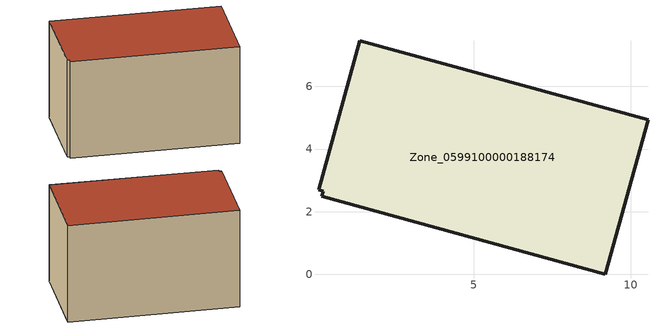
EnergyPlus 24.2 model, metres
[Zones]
Zone_0599100000188174
 floor ground (C_G): 9.19,0 0.15,2.49 0.2,2.65 0.05,2.69 1.36,7.46 10.55,4.93 z0
 wall outside (C_F): 9.19,0 10.55,4.93 1.36,7.46 0.05,2.69 0.2,2.65 0.15,2.49 9.19,0 z0:5.83
 roof outside (C_R): 0.15,2.49 9.19,0 10.55,4.93 1.36,7.46 0.05,2.69 0.2,2.65 z5.83
[BUILDING]
Pand.0599100000188174: North Axis=0; Terrain=City; Loads Convergence Tolerance Value=0.04; Temperature Convergence Tolerance Value=0.4; Solar Distribution=FullExterior; Maximum Number of Warmup Days=25; Minimum Number of Warmup Days=1
[Site:Location]
Rotterdam.The.Hague.AP_ZH_NLD Design_Conditions: Latitude=51.96; Longitude=4.45; Time Zone=1; Elevation=-4.5
[SITE:GROUNDTEMPERATURE:BUILDINGSURFACE]
18, 18, 18, 18, 18, 18, 18, 18, 18, 18, 18, 18
[MATERIAL] Thermal Absorptance=0.9; Solar Absorptance=0.7; Visible Absorptance=0.7
Name | Roughness | Thickness | Conductivity | Density | Specific Heat
G.TI.1975-1991 | MediumSmooth | 0.15 | 0.288461 | 540 | 1210
F.TI.1975-1991 | Rough | 0.3 | 0.230769 | 1920 | 840
R.TI.1975-1991 | MediumRough | 0.2 | 0.153846 | 1500 | 1000
[CONSTRUCTION]
C_G: G.TI.1975-1991
C_F: F.TI.1975-1991
C_R: R.TI.1975-1991
[ZONE]
Zone_0599100000188174: Type=1; Multiplier=1; Ceiling Height=Autocalculate; Volume=Autocalculate; Floor Area=autocalculate; Part of Total Floor Area=Yes
[ZONEINFILTRATION:DESIGNFLOWRATE]
Infil_Zone_0599100000188174: Zone or ZoneList or Space or SpaceList=Zone_0599100000188174; Schedule=AlwaysOn; Design Flow Rate Calculation Method=Flow/Area; Flow Rate per Floor Area=0.003; Constant Term Coefficient=1; Temperature Term Coefficient=0; Velocity Term Coefficient=0; Velocity Squared Term Coefficient=0
[HVACTEMPLATE:ZONE:IDEALLOADSAIRSYSTEM]
Zone_0599100000188174: Maximum Heating Supply Air Temperature=50; Minimum Cooling Supply Air Temperature=13; Maximum Heating Supply Air Humidity Ratio=0.0156; Minimum Cooling Supply Air Humidity Ratio=0.0077; Heating Limit=NoLimit; Cooling Limit=NoLimit; Dehumidification Control Type=ConstantSensibleHeatRatio; Cooling Sensible Heat Ratio=0.7; Dehumidification Setpoint=60; Humidification Control Type=None; Humidification Setpoint=30; Outdoor Air Method=None; Outdoor Air Flow Rate per Person=0.00944; Outdoor Air Flow Rate per Zone Floor Area=0; Outdoor Air Flow Rate per Zone=0; Demand Controlled Ventilation Type=None; Outdoor Air Economizer Type=NoEconomizer; Heat Recovery Type=None; Sensible Heat Recovery Effectiveness=0.7; Latent Heat Recovery Effectiveness=0.65
[ZONECONTROL:THERMOSTAT]
ThermostatControl_Zone_0599100000188174: Zone or ZoneList=Zone_0599100000188174; Control Type Schedule=DualSetpointControlType; Control 1=Thermostat_Zone_0599100000188174; Temperature Difference Between Cutout And Setpoint=0
[THERMOSTATSETPOINT:DUALSETPOINT]
Thermostat_Zone_0599100000188174: Heating Setpoint Temperature Schedule=HeatingSetpoint_Zone_0599100000188174; Cooling Setpoint Temperature Schedule=CoolingSetpoint_Zone_0599100000188174
[SCHEDULE:COMPACT]
HeatingSetpoint_Zone_0599100000188174: Through: 12/31, For: AllDays, Until: 24:00, 21
CoolingSetpoint_Zone_0599100000188174: Through: 12/31, For: AllDays, Until: 24:00, 24
DualSetpointControlType: Through: 12/31, For: AllDays, Until: 24:00, 4
AlwaysOn: Through: 12/31, For: AllDays, Until: 24:00, 1
